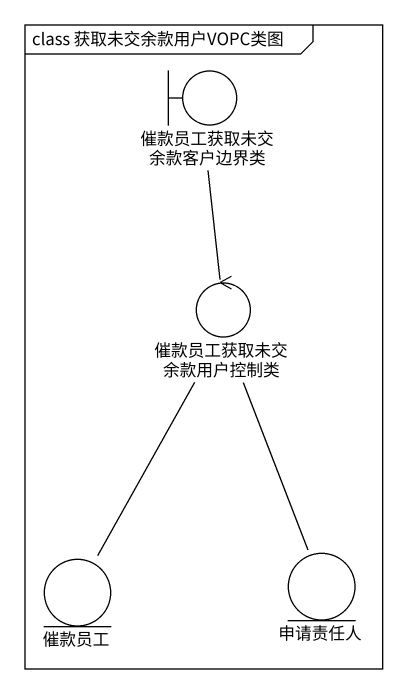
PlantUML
@startuml
mainframe class 获取未交余款用户VOPC类图
boundary 催款员工获取未交余款客户边界类
control 催款员工获取未交余款用户控制类
entity 申请责任人
entity 催款员工
催款员工获取未交余款客户边界类 -- 催款员工获取未交余款用户控制类
催款员工获取未交余款用户控制类 -- 申请责任人
催款员工获取未交余款用户控制类 -- 催款员工
@enduml
